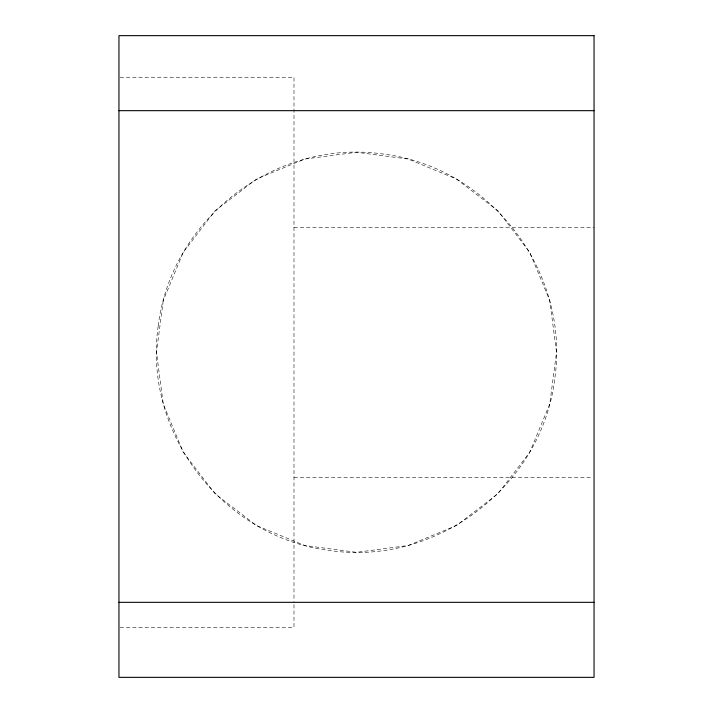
<?xml version="1.0" encoding="UTF-8"?>
<svg xmlns="http://www.w3.org/2000/svg" width="713" height="713" viewBox="0 0 713 713"><rect width="100%" height="100%" fill="white"/><g stroke="black" fill="none" stroke-linecap="round" stroke-linejoin="round"><path stroke-width="0.53" stroke-dasharray="3.56 2.67" d="M120.069 77.245L293.988 77.245L293.988 600.382M293.988 227.269L594.045 227.269M293.988 477.318L592.931 477.318M120.069 627.342L293.988 627.342L293.988 601.478M158.179 326.18C142.787 433.246 222.991 537.762 330.386 550.614C437.452 565.997 541.978 485.803 554.821 378.398C570.213 271.332 490.009 166.815 382.614 153.963C275.548 138.58 171.022 218.784 158.179 326.18M163.277 300.521L156.468 352.293L163.277 404.066L183.268 452.309L215.05 493.735L256.484 525.526L304.727 545.507L356.5 552.325L408.273 545.507L456.516 525.526L497.95 493.735L529.732 452.309L549.723 404.066L556.532 352.293L549.723 300.521L529.732 252.277L497.95 210.843L456.516 179.052L408.273 159.07L356.5 152.252L304.727 159.07L256.484 179.052L215.05 210.843L183.268 252.277L163.277 300.521"/><path stroke-width="1.07" d="M118.955 110.667L594.045 110.667M118.955 602.333L594.045 602.333M594.045 35.65L118.955 35.65L118.955 677.35L594.045 677.35L594.045 35.65"/></g></svg>
